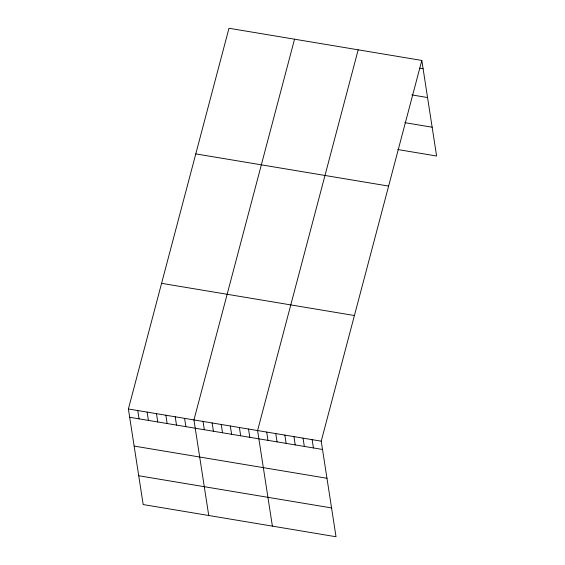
<?xml version="1.0" encoding="UTF-8"?>
<svg xmlns="http://www.w3.org/2000/svg" width="565" height="565" viewBox="0 0 565 565"><rect width="100%" height="100%" fill="white"/><g stroke="black" fill="none" stroke-linecap="round" stroke-linejoin="round"><path stroke-width="0.85" d="M421.815 60.441L321.224 441.173L336.02 536.75L143.185 504.559L128.389 408.975L228.98 28.25L421.815 60.441L436.611 156.025L397.767 149.534M294.542 39.197L193.95 419.922L208.746 515.506M358.182 49.819L257.591 430.551L272.387 526.128M419.795 68.181L423.1 68.732M411.857 94.92L427.557 97.54M404.879 122.662L432.154 127.217M195.787 153.892L388.621 186.083M161.583 283.34L354.417 315.531M128.389 408.975L321.224 441.173M129.675 417.274L322.509 449.465M134.131 446.075L326.966 478.265M138.729 475.751L331.563 507.942M312.134 439.655L313.42 447.946M303.045 438.136L304.323 446.428M293.955 436.618L295.234 444.909M284.859 435.099L286.144 443.391M275.769 433.581L277.055 441.872M266.68 432.063L267.965 440.361M248.501 429.033L249.779 437.324M239.405 427.514L240.69 435.806M230.315 425.996L231.601 434.287M221.226 424.477L222.511 432.769M212.136 422.959L213.422 431.25M203.047 421.441L204.325 429.732M184.586 418.361L185.871 426.653M175.221 416.8L176.506 425.092M165.856 415.233L167.141 423.524M156.491 413.672L157.769 421.963M147.119 412.104L148.404 420.395M137.754 410.543L139.039 418.834"/></g></svg>
